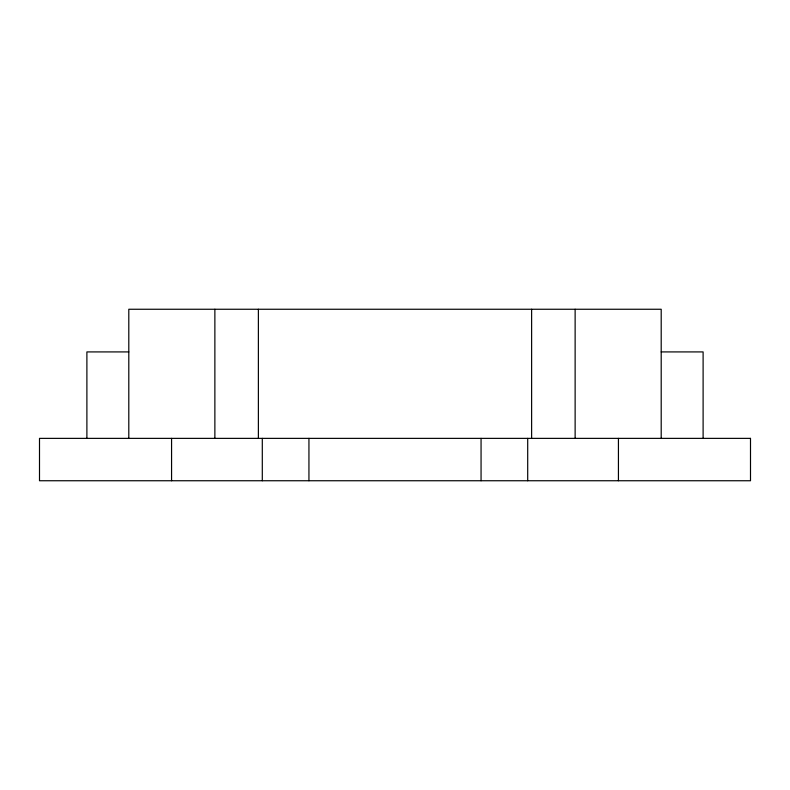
<?xml version="1.0" encoding="UTF-8"?>
<svg xmlns="http://www.w3.org/2000/svg" width="790" height="790" viewBox="0 0 790 790"><rect width="100%" height="100%" fill="white"/><g stroke="black" fill="none" stroke-linecap="round" stroke-linejoin="round"><path stroke-width="1.19" d="M128.8 351.915L86.89 351.915L86.89 438.371M661.2 351.915L703.11 351.915L703.11 438.371M661.2 438.371L661.2 309.255L128.8 309.255L128.8 438.371M618.432 438.371L618.432 480.745M575.13 309.255L575.13 438.371M531.621 309.255L531.621 438.371M527.7 438.371L527.7 480.745M481.061 438.371L481.061 480.745M308.939 438.371L308.939 480.745M262.3 438.371L262.3 480.745M258.379 309.255L258.379 438.371M214.87 309.255L214.87 438.371M171.568 438.371L171.568 480.745M750.5 438.371L39.5 438.371L39.5 480.745L750.5 480.745L750.5 438.371"/></g></svg>
